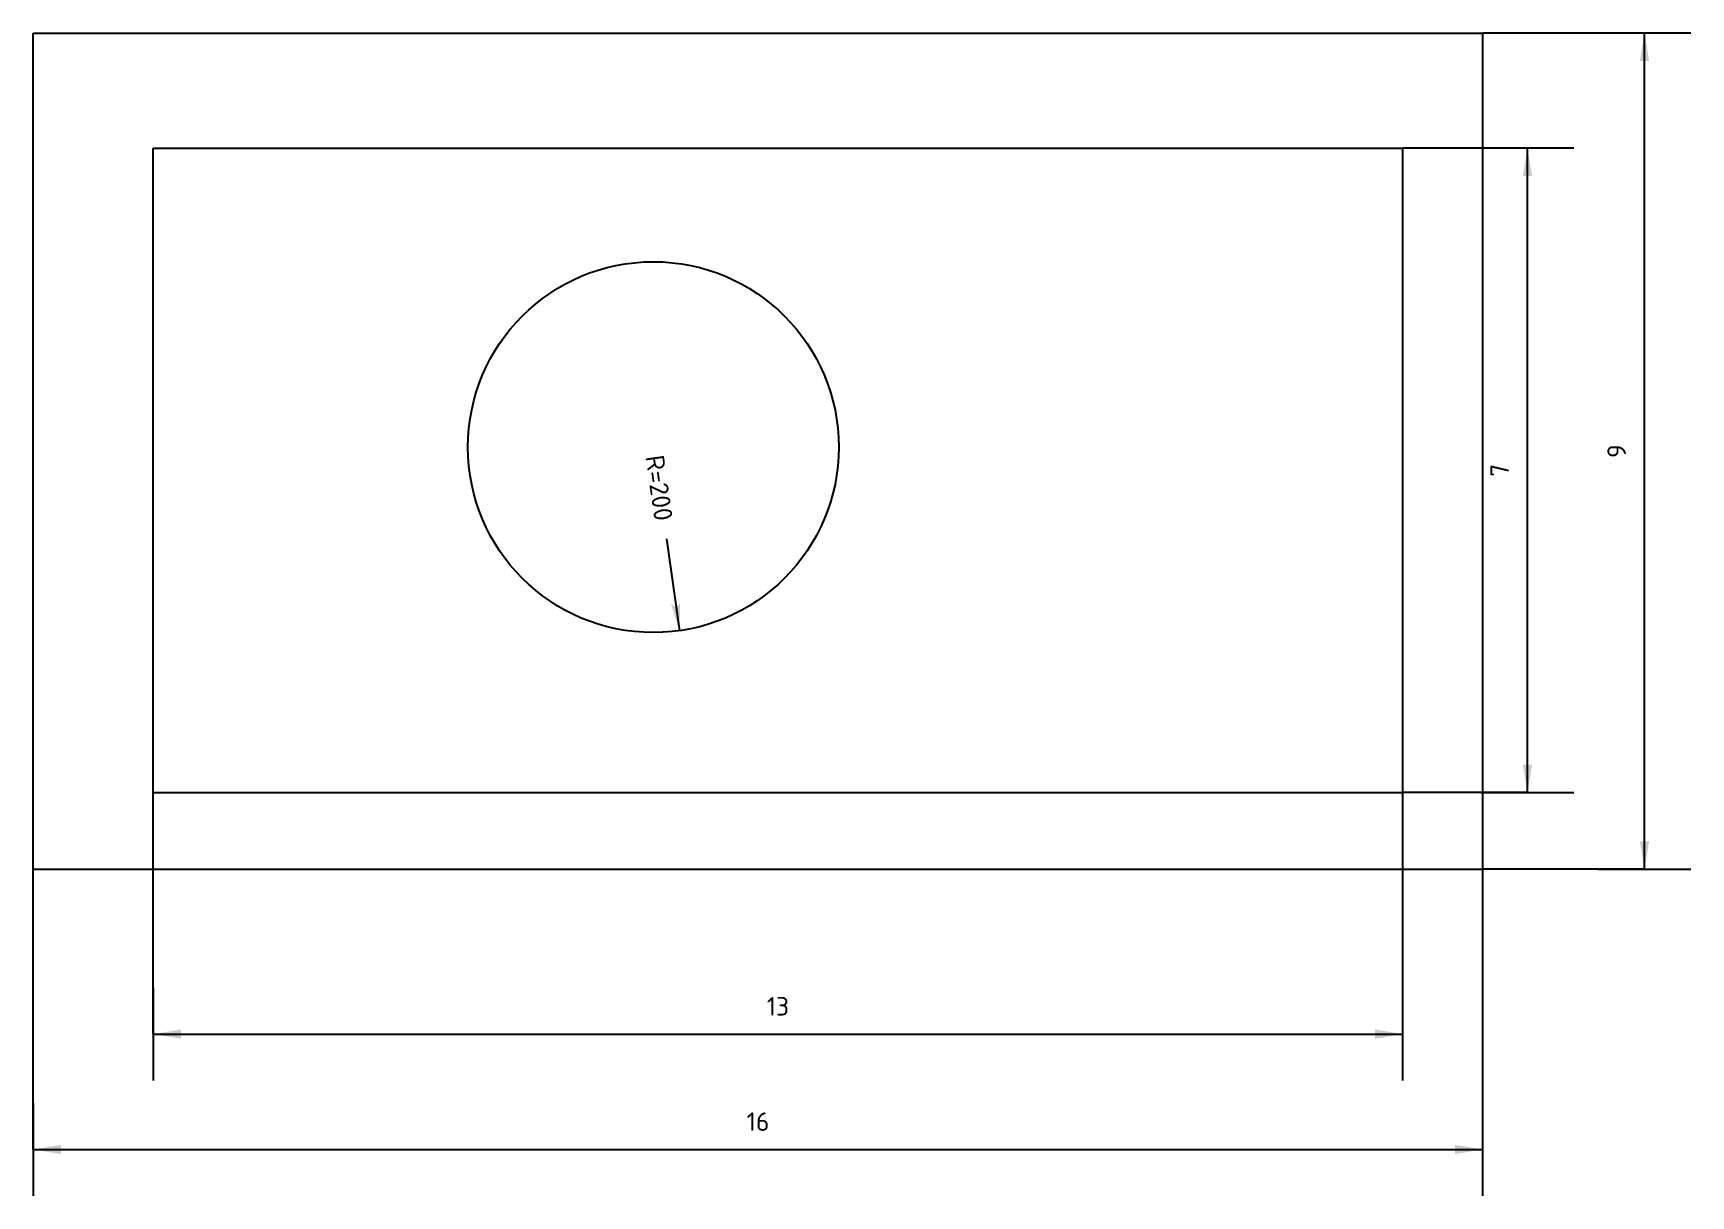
# Model space of a CAD drawing. Extents: x 0 to 17.9, y -3.5 to 9.
import ezdxf
from ezdxf.enums import TextEntityAlignment as Align

# ---------------------------------------------------------------- set-up
doc = ezdxf.new("R2010")
doc.units = 0
doc.layers.add('DIMENSIONS', color=1, linetype='CONTINUOUS')
doc.styles.add('ISOCPEUR', font='isocpeur.ttf')

# ---------------------------------------------------------------- blocks, each defined once
blk = doc.blocks.new('DIMTICK_ARROW')
at = {"color": 5}
blk.add_line((0, 0.5), (0, -0.5), dxfattribs=at)
at = {"color": 7}
blk.add_solid([(0, 0), (0.3, 0.05), (0.3, -0.05)], dxfattribs=at)
blk = doc.blocks.new('DIMTICK_RADIUS')
at = {"color": 7}
blk.add_solid([(0, 0), (0.3, 0.05), (0.3, -0.05), (0.25, 0)], dxfattribs=at)

msp = doc.modelspace()

# ---------------------------------------------------------------- linework, layer by layer
at = {"color": 3}
for p, q in [((0, 9.017), (15.638, 9.017)), ((0, 0), (0, 9.017)), ((0, 0), (0, 9.017)), ((0, 9.017), (15.638, 9.017)), ((15.638, 0), (15.638, 9.017)), ((15.638, 0), (15.638, 9.017)), ((1.293, 7.776), (14.776, 7.776)), ((1.293, 0.828), (1.293, 7.776)), ((1.293, 0.828), (1.293, 7.776)), ((1.293, 7.776), (14.776, 7.776)), ((14.776, 0.828), (14.776, 7.776)), ((14.776, 0.828), (14.776, 7.776)), ((1.293, 0.828), (14.776, 0.828)), ((1.293, 0.828), (14.776, 0.828)), ((0, 0), (15.638, 0)), ((0, 0), (15.638, 0))]:
    msp.add_line(p, q, dxfattribs=at)
msp.add_circle((6.69, 4.552), 2, dxfattribs=at)
at = {"layer": 'DIMENSIONS', "color": 5}
for p, q in [((17.381, 9.017), (15.638, 9.017)), ((17.381, 9.017), (15.638, 9.017)), ((17.381, 9.017), (15.638, 9.017)), ((17.381, 9.017), (15.638, 9.017)), ((17.381, 9.017), (15.638, 9.017)), ((17.381, 9.017), (15.638, 9.017)), ((17.381, 9.017), (15.638, 9.017)), ((17.381, 9.017), (15.638, 9.017)), ((17.381, 9.017), (15.638, 9.017)), ((17.381, 9.017), (15.638, 9.017)), ((16.119, 7.776), (14.776, 7.776)), ((16.119, 7.776), (14.776, 7.776)), ((16.119, 7.776), (14.776, 7.776)), ((16.119, 7.776), (14.776, 7.776)), ((16.119, 7.776), (14.776, 7.776)), ((16.119, 7.776), (14.776, 7.776)), ((16.119, 7.776), (14.776, 7.776)), ((16.119, 7.776), (14.776, 7.776)), ((16.119, 7.776), (14.776, 7.776)), ((16.119, 7.776), (14.776, 7.776)), ((16.119, 7.776), (14.776, 7.776)), ((16.119, 7.776), (14.776, 7.776)), ((16.119, 7.776), (14.776, 7.776)), ((1.293, -1.779), (1.293, 0.828)), ((1.293, -1.779), (1.293, 0.828)), ((1.293, -1.779), (1.293, 0.828)), ((1.293, -1.779), (1.293, 0.828)), ((1.293, -1.779), (1.293, 0.828)), ((1.293, -1.779), (1.293, 0.828)), ((1.293, -1.779), (1.293, 0.828)), ((1.293, -1.779), (1.293, 0.828)), ((1.293, -1.779), (1.293, 0.828)), ((1.293, -1.779), (1.293, 0.828)), ((1.293, -1.779), (1.293, 0.828)), ((1.293, -1.779), (1.293, 0.828)), ((1.293, -1.779), (1.293, 0.828)), ((1.293, -1.779), (1.293, 0.828)), ((1.293, -1.779), (1.293, 0.828)), ((1.293, -1.779), (1.293, 0.828)), ((1.293, -1.779), (1.293, 0.828)), ((14.776, -1.779), (14.776, 0.828)), ((14.776, -1.779), (14.776, 0.828)), ((14.776, -1.779), (14.776, 0.828)), ((14.776, -1.779), (14.776, 0.828)), ((14.776, -1.779), (14.776, 0.828)), ((14.776, -1.779), (14.776, 0.828)), ((14.776, -1.779), (14.776, 0.828)), ((14.776, -1.779), (14.776, 0.828)), ((14.776, -1.779), (14.776, 0.828)), ((14.776, -1.779), (14.776, 0.828)), ((14.776, -1.779), (14.776, 0.828)), ((14.776, -1.779), (14.776, 0.828)), ((14.776, -1.779), (14.776, 0.828)), ((14.776, -1.779), (14.776, 0.828)), ((14.776, -1.779), (14.776, 0.828)), ((14.776, -1.779), (14.776, 0.828)), ((14.776, -1.779), (14.776, 0.828)), ((16.119, 0.828), (14.776, 0.828)), ((16.119, 0.828), (14.776, 0.828)), ((16.119, 0.828), (14.776, 0.828)), ((16.119, 0.828), (14.776, 0.828)), ((16.119, 0.828), (14.776, 0.828)), ((16.119, 0.828), (14.776, 0.828)), ((16.119, 0.828), (14.776, 0.828)), ((16.119, 0.828), (14.776, 0.828)), ((16.119, 0.828), (14.776, 0.828)), ((16.119, 0.828), (14.776, 0.828)), ((16.119, 0.828), (14.776, 0.828)), ((16.119, 0.828), (14.776, 0.828)), ((16.119, 0.828), (14.776, 0.828)), ((0, -3.023), (0, 0)), ((0, -3.023), (0, 0)), ((0, -3.023), (0, 0)), ((0, -3.023), (0, 0)), ((0, -3.023), (0, 0)), ((0, -3.023), (0, 0)), ((0, -3.023), (0, 0)), ((0, -3.023), (0, 0)), ((0, -3.023), (0, 0)), ((0, -3.023), (0, 0)), ((0, -3.023), (0, 0)), ((0, -3.023), (0, 0)), ((0, -3.023), (0, 0)), ((0, -3.023), (0, 0)), ((0, -3.023), (0, 0)), ((15.638, -3.023), (15.638, 0)), ((15.638, -3.023), (15.638, 0)), ((15.638, -3.023), (15.638, 0)), ((15.638, -3.023), (15.638, 0)), ((15.638, -3.023), (15.638, 0)), ((15.638, -3.023), (15.638, 0)), ((15.638, -3.023), (15.638, 0)), ((15.638, -3.023), (15.638, 0)), ((15.638, -3.023), (15.638, 0)), ((15.638, -3.023), (15.638, 0)), ((15.638, -3.023), (15.638, 0)), ((15.638, -3.023), (15.638, 0)), ((15.638, -3.023), (15.638, 0)), ((15.638, -3.023), (15.638, 0)), ((15.638, -3.023), (15.638, 0)), ((17.381, 0), (15.638, 0)), ((17.381, 0), (15.638, 0)), ((17.381, 0), (15.638, 0)), ((17.381, 0), (15.638, 0)), ((17.381, 0), (15.638, 0)), ((17.381, 0), (15.638, 0)), ((17.381, 0), (15.638, 0)), ((17.381, 0), (15.638, 0)), ((17.381, 0), (15.638, 0)), ((17.381, 0), (15.638, 0))]:
    msp.add_line(p, q, dxfattribs=at)
at = {"layer": 'DIMENSIONS', "color": 7}
for p, q in [((17.381, 0), (17.381, 9.017)), ((17.381, 0), (17.381, 9.017)), ((17.381, 0), (17.381, 9.017)), ((17.381, 0), (17.381, 9.017)), ((17.381, 0), (17.381, 9.017)), ((17.381, 0), (17.381, 9.017)), ((17.381, 0), (17.381, 9.017)), ((17.381, 0), (17.381, 9.017)), ((17.381, 0), (17.381, 9.017)), ((17.381, 0), (17.381, 9.017)), ((16.119, 0.828), (16.119, 7.776)), ((16.119, 0.828), (16.119, 7.776)), ((16.119, 0.828), (16.119, 7.776)), ((16.119, 0.828), (16.119, 7.776)), ((16.119, 0.828), (16.119, 7.776)), ((16.119, 0.828), (16.119, 7.776)), ((16.119, 0.828), (16.119, 7.776)), ((16.119, 0.828), (16.119, 7.776)), ((16.119, 0.828), (16.119, 7.776)), ((16.119, 0.828), (16.119, 7.776)), ((16.119, 0.828), (16.119, 7.776)), ((16.119, 0.828), (16.119, 7.776)), ((16.119, 0.828), (16.119, 7.776)), ((6.831, 3.562), (6.972, 2.572)), ((1.293, -1.779), (14.776, -1.779)), ((1.293, -1.779), (14.776, -1.779)), ((1.293, -1.779), (14.776, -1.779)), ((1.293, -1.779), (14.776, -1.779)), ((1.293, -1.779), (14.776, -1.779)), ((1.293, -1.779), (14.776, -1.779)), ((1.293, -1.779), (14.776, -1.779)), ((1.293, -1.779), (14.776, -1.779)), ((1.293, -1.779), (14.776, -1.779)), ((1.293, -1.779), (14.776, -1.779)), ((1.293, -1.779), (14.776, -1.779)), ((1.293, -1.779), (14.776, -1.779)), ((1.293, -1.779), (14.776, -1.779)), ((1.293, -1.779), (14.776, -1.779)), ((1.293, -1.779), (14.776, -1.779)), ((1.293, -1.779), (14.776, -1.779)), ((1.293, -1.779), (14.776, -1.779)), ((0, -3.023), (15.638, -3.023)), ((0, -3.023), (15.638, -3.023)), ((0, -3.023), (15.638, -3.023)), ((0, -3.023), (15.638, -3.023)), ((0, -3.023), (15.638, -3.023)), ((0, -3.023), (15.638, -3.023)), ((0, -3.023), (15.638, -3.023)), ((0, -3.023), (15.638, -3.023)), ((0, -3.023), (15.638, -3.023)), ((0, -3.023), (15.638, -3.023)), ((0, -3.023), (15.638, -3.023)), ((0, -3.023), (15.638, -3.023)), ((0, -3.023), (15.638, -3.023)), ((0, -3.023), (15.638, -3.023)), ((0, -3.023), (15.638, -3.023))]:
    msp.add_line(p, q, dxfattribs=at)

# ---------------------------------------------------------------- block references
at = {"layer": 'DIMENSIONS'}
for name, p, rotation in [('DIMTICK_ARROW', (17.381, 9.017), 270), ('DIMTICK_ARROW', (17.381, 9.017), 270), ('DIMTICK_ARROW', (17.381, 9.017), 270), ('DIMTICK_ARROW', (17.381, 9.017), 270), ('DIMTICK_ARROW', (17.381, 9.017), 270), ('DIMTICK_ARROW', (17.381, 9.017), 270), ('DIMTICK_ARROW', (17.381, 9.017), 270), ('DIMTICK_ARROW', (17.381, 9.017), 270), ('DIMTICK_ARROW', (17.381, 9.017), 270), ('DIMTICK_ARROW', (17.381, 9.017), 270), ('DIMTICK_ARROW', (16.119, 7.776), 270), ('DIMTICK_ARROW', (16.119, 7.776), 270), ('DIMTICK_ARROW', (16.119, 7.776), 270), ('DIMTICK_ARROW', (16.119, 7.776), 270), ('DIMTICK_ARROW', (16.119, 7.776), 270), ('DIMTICK_ARROW', (16.119, 7.776), 270), ('DIMTICK_ARROW', (16.119, 7.776), 270), ('DIMTICK_ARROW', (16.119, 7.776), 270), ('DIMTICK_ARROW', (16.119, 7.776), 270), ('DIMTICK_ARROW', (16.119, 7.776), 270), ('DIMTICK_ARROW', (16.119, 7.776), 270), ('DIMTICK_ARROW', (16.119, 7.776), 270), ('DIMTICK_ARROW', (16.119, 7.776), 270), ('DIMTICK_RADIUS', (6.972, 2.572), 98.11266146075305), ('DIMTICK_ARROW', (16.119, 0.828), 90), ('DIMTICK_ARROW', (16.119, 0.828), 90), ('DIMTICK_ARROW', (16.119, 0.828), 90), ('DIMTICK_ARROW', (16.119, 0.828), 90), ('DIMTICK_ARROW', (16.119, 0.828), 90), ('DIMTICK_ARROW', (16.119, 0.828), 90), ('DIMTICK_ARROW', (16.119, 0.828), 90), ('DIMTICK_ARROW', (16.119, 0.828), 90), ('DIMTICK_ARROW', (16.119, 0.828), 90), ('DIMTICK_ARROW', (16.119, 0.828), 90), ('DIMTICK_ARROW', (16.119, 0.828), 90), ('DIMTICK_ARROW', (16.119, 0.828), 90), ('DIMTICK_ARROW', (16.119, 0.828), 90), ('DIMTICK_ARROW', (17.381, 0), 90), ('DIMTICK_ARROW', (17.381, 0), 90), ('DIMTICK_ARROW', (17.381, 0), 90), ('DIMTICK_ARROW', (17.381, 0), 90), ('DIMTICK_ARROW', (17.381, 0), 90), ('DIMTICK_ARROW', (17.381, 0), 90), ('DIMTICK_ARROW', (17.381, 0), 90), ('DIMTICK_ARROW', (17.381, 0), 90), ('DIMTICK_ARROW', (17.381, 0), 90), ('DIMTICK_ARROW', (17.381, 0), 90), ('DIMTICK_ARROW', (14.776, -1.779), 180), ('DIMTICK_ARROW', (14.776, -1.779), 180), ('DIMTICK_ARROW', (14.776, -1.779), 180), ('DIMTICK_ARROW', (14.776, -1.779), 180), ('DIMTICK_ARROW', (14.776, -1.779), 180), ('DIMTICK_ARROW', (14.776, -1.779), 180), ('DIMTICK_ARROW', (14.776, -1.779), 180), ('DIMTICK_ARROW', (14.776, -1.779), 180), ('DIMTICK_ARROW', (14.776, -1.779), 180), ('DIMTICK_ARROW', (14.776, -1.779), 180), ('DIMTICK_ARROW', (14.776, -1.779), 180), ('DIMTICK_ARROW', (14.776, -1.779), 180), ('DIMTICK_ARROW', (14.776, -1.779), 180), ('DIMTICK_ARROW', (14.776, -1.779), 180), ('DIMTICK_ARROW', (14.776, -1.779), 180), ('DIMTICK_ARROW', (14.776, -1.779), 180), ('DIMTICK_ARROW', (14.776, -1.779), 180), ('DIMTICK_ARROW', (15.638, -3.023), 180), ('DIMTICK_ARROW', (15.638, -3.023), 180), ('DIMTICK_ARROW', (15.638, -3.023), 180), ('DIMTICK_ARROW', (15.638, -3.023), 180), ('DIMTICK_ARROW', (15.638, -3.023), 180), ('DIMTICK_ARROW', (15.638, -3.023), 180), ('DIMTICK_ARROW', (15.638, -3.023), 180), ('DIMTICK_ARROW', (15.638, -3.023), 180), ('DIMTICK_ARROW', (15.638, -3.023), 180), ('DIMTICK_ARROW', (15.638, -3.023), 180), ('DIMTICK_ARROW', (15.638, -3.023), 180), ('DIMTICK_ARROW', (15.638, -3.023), 180), ('DIMTICK_ARROW', (15.638, -3.023), 180), ('DIMTICK_ARROW', (15.638, -3.023), 180), ('DIMTICK_ARROW', (15.638, -3.023), 180)]:
    msp.add_blockref(name, p, dxfattribs=dict(at, rotation=rotation))
for p in [(1.293, -1.779), (1.293, -1.779), (1.293, -1.779), (1.293, -1.779), (1.293, -1.779), (1.293, -1.779), (1.293, -1.779), (1.293, -1.779), (1.293, -1.779), (1.293, -1.779), (1.293, -1.779), (1.293, -1.779), (1.293, -1.779), (1.293, -1.779), (1.293, -1.779), (1.293, -1.779), (1.293, -1.779), (0, -3.023), (0, -3.023), (0, -3.023), (0, -3.023), (0, -3.023), (0, -3.023), (0, -3.023), (0, -3.023), (0, -3.023), (0, -3.023), (0, -3.023), (0, -3.023), (0, -3.023), (0, -3.023), (0, -3.023)]:
    msp.add_blockref('DIMTICK_ARROW', p, dxfattribs=at)

# ---------------------------------------------------------------- texts
at = {"layer": 'DIMENSIONS', "color": 7, "style": 'ISOCPEUR'}
for s, p in [('9', (17.081, 4.509)), ('9', (17.081, 4.509)), ('9', (17.081, 4.509)), ('9', (17.081, 4.509)), ('9', (17.081, 4.509)), ('9', (17.081, 4.509)), ('9', (17.081, 4.509)), ('9', (17.081, 4.509)), ('9', (17.081, 4.509)), ('9', (17.081, 4.509)), ('7', (15.819, 4.302)), ('7', (15.819, 4.302)), ('7', (15.819, 4.302)), ('7', (15.819, 4.302)), ('7', (15.819, 4.302)), ('7', (15.819, 4.302)), ('7', (15.819, 4.302)), ('7', (15.819, 4.302)), ('7', (15.819, 4.302)), ('7', (15.819, 4.302)), ('7', (15.819, 4.302)), ('7', (15.819, 4.302)), ('7', (15.819, 4.302))]:
    msp.add_text(s, height=0.2, rotation=90, dxfattribs=at).set_placement(p, align=Align.MIDDLE_CENTER)
msp.add_text('R=200', height=0.2, rotation=-81.8873, dxfattribs=at).set_placement((6.803, 3.76), align=Align.MIDDLE_RIGHT)
for s, p in [('13', (8.034, -1.479)), ('13', (8.034, -1.479)), ('13', (8.034, -1.479)), ('13', (8.034, -1.479)), ('13', (8.034, -1.479)), ('13', (8.034, -1.479)), ('13', (8.034, -1.479)), ('13', (8.034, -1.479)), ('13', (8.034, -1.479)), ('13', (8.034, -1.479)), ('13', (8.034, -1.479)), ('13', (8.034, -1.479)), ('13', (8.034, -1.479)), ('13', (8.034, -1.479)), ('13', (8.034, -1.479)), ('13', (8.034, -1.479)), ('13', (8.034, -1.479)), ('16', (7.819, -2.723)), ('16', (7.819, -2.723)), ('16', (7.819, -2.723)), ('16', (7.819, -2.723)), ('16', (7.819, -2.723)), ('16', (7.819, -2.723)), ('16', (7.819, -2.723)), ('16', (7.819, -2.723)), ('16', (7.819, -2.723)), ('16', (7.819, -2.723)), ('16', (7.819, -2.723)), ('16', (7.819, -2.723)), ('16', (7.819, -2.723)), ('16', (7.819, -2.723)), ('16', (7.819, -2.723))]:
    msp.add_text(s, height=0.2, dxfattribs=at).set_placement(p, align=Align.MIDDLE_CENTER)

doc.saveas('drawing.dxf')
